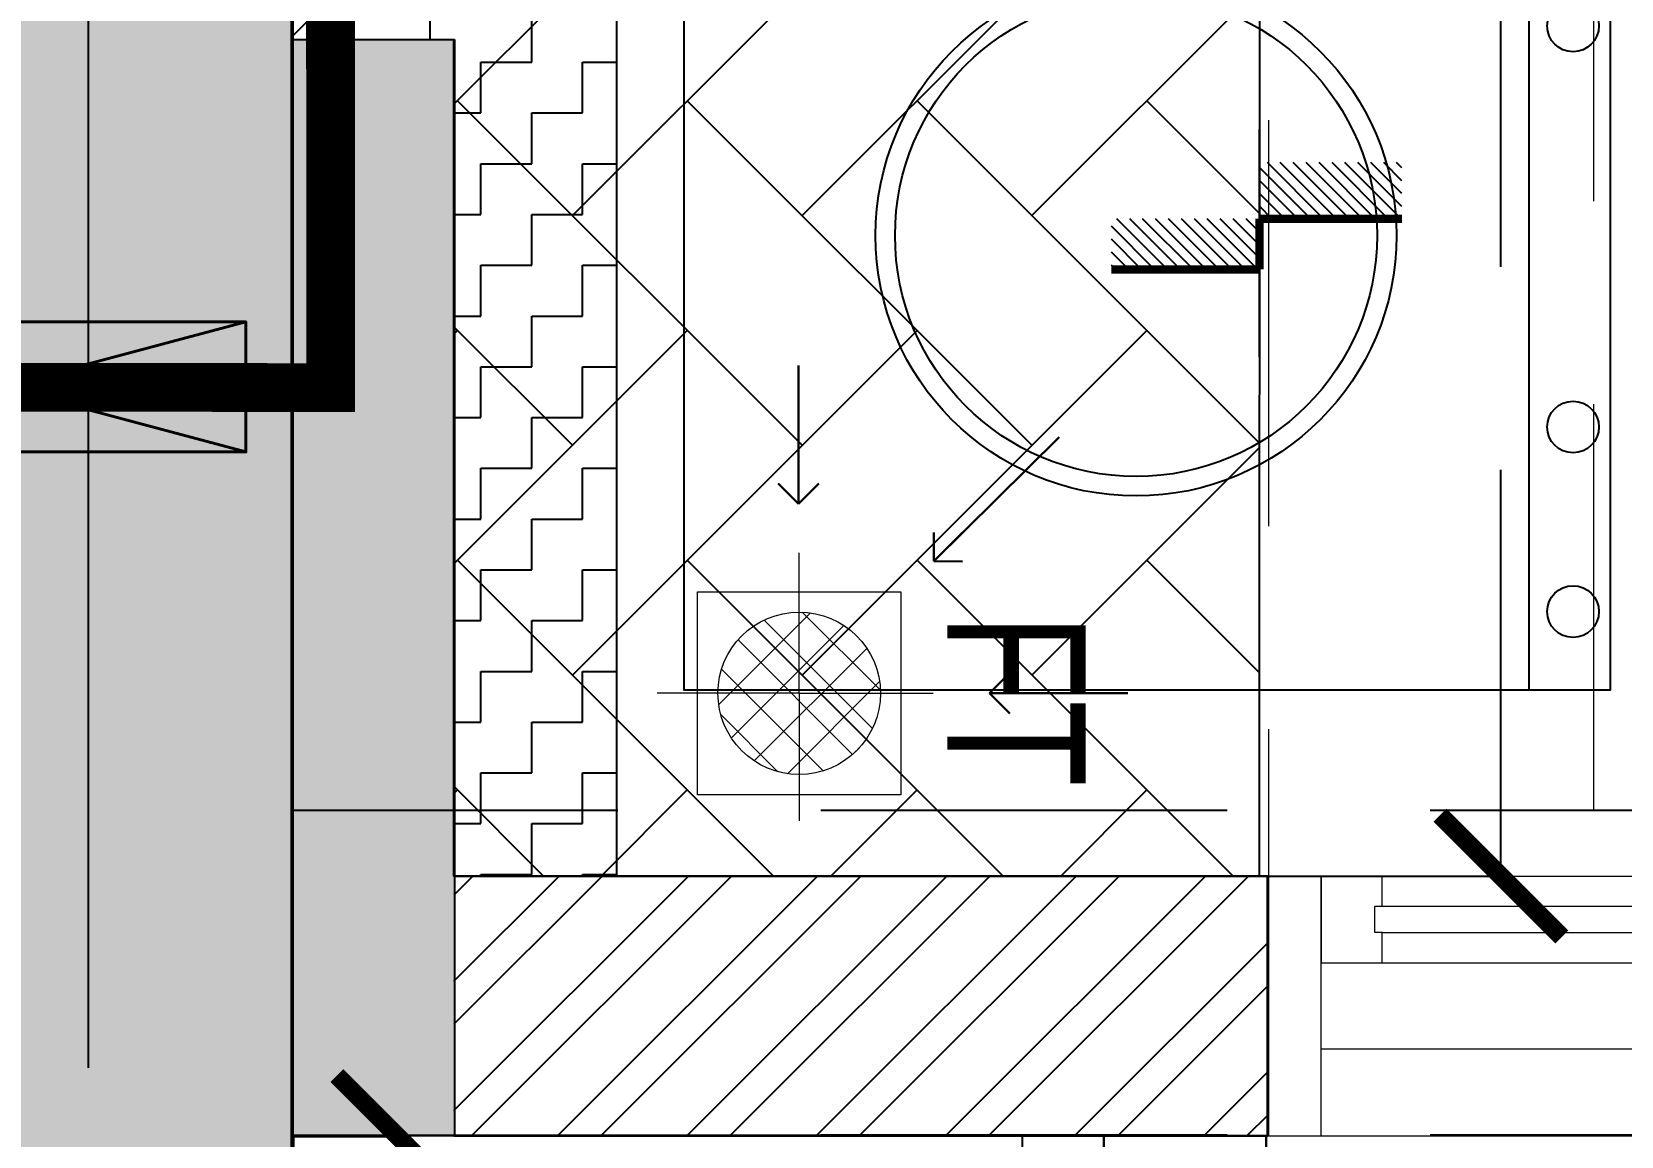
# Model space of a CAD drawing. Header units: millimetres. Extents: x -414464 to 1686, y -90036 to 108605.
# Drawn here: x -115026 to -114048, y -71560 to -70880 of the extents above; entities that cross this region are included whole.
import ezdxf

# ---------------------------------------------------------------- set-up
doc = ezdxf.new("R2010")
doc.units = ezdxf.units.MM
doc.header["$LTSCALE"] = 1000
doc.header["$MEASUREMENT"] = 0
for name, pattern in [('$1$AUDIT_D_120904163729-0', [0]), ('$36$HIDDEN', [0.375, 0.25, -0.125]), ('2BHK-A - FRONT$1$AUDIT_D_120904163729-0', [0]), ('AUDIT_D_120904163729-0', [0]), ('T8(T9 IS SIMILAR) - DIMENSION & TEXTING$1$( Hidden )', [0.375, 0.25, -0.125]), ('T8(T9 IS SIMILAR) - DIMENSION & TEXTING$1$1', [0]), ('T8(T9 IS SIMILAR) - DIMENSION & TEXTING$1$AUDIT_D_120904163729-0', [0]), ('T8(T9 IS SIMILAR) - DIMENSION & TEXTING$1$HIDDEN', [0.375, 0.25, -0.125]), ('T8(T9 IS SIMILAR)$1$$0$HIDDEN', [0.375, 0.25, -0.125]), ('T8(T9 IS SIMILAR)$1$HIDDEN', [0.375, 0.25, -0.125]), ('T8_REFUGE COLUMNS$1$CENTER2', [1.125, 0.75, -0.125, 0.125, -0.125])]:
    doc.linetypes.add(name, pattern=pattern)
doc.layers.get('0').update_dxf_attribs({"linetype": 'AUDIT_D_120904163729-0'})
for name, color, linetype in [('$0$A-HATCH -160', 251, '$1$AUDIT_D_120904163729-0'), ('$21$A-DIMENSIONS', 2, '$36$HIDDEN'), ('2BHK-A - FRONT$1$$0$LEDGE WALL', 5, 'Continuous'), ('2BHK-A - FRONT$1$A-DECK SUNK 125', 8, 'Continuous'), ('2BHK-A - FRONT$1$A-HATCH -160', 251, '2BHK-A - FRONT$1$AUDIT_D_120904163729-0'), ('2BHK-A - FRONT$1$a-KIT FIX', 251, 'Continuous'), ('2BHK-A - FRONT$1$A-SERVICES CUTOUT', 8, 'Continuous'), ('2BHK-A - FRONT$1$a-tile drop', 3, 'Continuous'), ('2BHK-A - FRONT$1$APT PLANS-typ$0$TILEDROP', 3, 'Continuous'), ('a-rcc', 3, 'Continuous'), ('T8(T9 IS SIMILAR) - DIMENSION & TEXTING$1$A-DIMENSIONS', 2, 'T8(T9 IS SIMILAR) - DIMENSION & TEXTING$1$HIDDEN'), ('T8(T9 IS SIMILAR) - DIMENSION & TEXTING$1$A-FIRE FIGHTING', 7, 'T8(T9 IS SIMILAR) - DIMENSION & TEXTING$1$AUDIT_D_120904163729-0'), ('T8(T9 IS SIMILAR)$1$$6$a-beam 2', 50, 'Continuous'), ('T8(T9 IS SIMILAR)$1$S-BEAM', 20, 'T8(T9 IS SIMILAR)$1$$0$HIDDEN'), ('T8_REFUGE COLUMNS$1$A-CENTERLINE', 193, 'T8_REFUGE COLUMNS$1$CENTER2'), ('T8_REFUGE COLUMNS$1$A-RCC COLS', 3, 'Continuous'), ('T8_REFUGE COLUMNS$1$A-SHEAR WALL THICKENING', 3, 'Continuous'), ('T8_TYPICAL COLUMNS$1$A-RCC COLS', 3, 'Continuous'), ('T8_TYPICAL COLUMNS$1$A-SHEAR WALL THICKENING', 3, 'Continuous')]:
    doc.layers.add(name, color=color, linetype=linetype)
for name, color, linetype, lineweight in [('2BHK-A - FRONT$1$$0$a-TOI-fixtures', 251, 'Continuous', 0), ('2BHK-A - FRONT$1$a-TOI-fixtures', 251, 'Continuous', 0), ('2BHK-A - FRONT$1$A-WALL- 160', 6, 'Continuous', 30), ('2BHK-A - FRONT$1$Window', 4, 'Continuous', 20), ('T8(T9 IS SIMILAR) - DIMENSION & TEXTING$1$R0-18-10-2014-T1-1st Podium Floor Plan$0$Text', 2, 'Continuous', 0), ('T8(T9 IS SIMILAR) - DIMENSION & TEXTING$1$U-IPD-WS-FIRE', 1, 'Continuous', 40), ('T8(T9 IS SIMILAR)$1$D&W', 8, 'Continuous', 25), ('T8(T9 IS SIMILAR)$1$SCPL BEAM', 191, 'T8(T9 IS SIMILAR)$1$$0$HIDDEN', 13)]:
    doc.layers.add(name, color=color, linetype=linetype, lineweight=lineweight)
for name, color, linetype, lineweight, true_color in [('T8(T9 IS SIMILAR) - DIMENSION & TEXTING$1$U-IPD-SP-SLEV-80', 7, 'T8(T9 IS SIMILAR) - DIMENSION & TEXTING$1$1', 40, 0x10d54b), ('T8_REFUGE COLUMNS$1$COL-HATCH', 7, 'Continuous', 25, 0xa3a3a3), ('T8_TYPICAL COLUMNS$1$$0$COL-HATCH', 7, 'Continuous', 25, 0xa3a3a3)]:
    doc.layers.add(name, color=color, linetype=linetype, lineweight=lineweight, true_color=true_color)
doc.styles.add('2BHK-A - FRONT$1$Romans 1', font='romans.shx', dxfattribs={"height": 100})
doc.styles.add('T8(T9 IS SIMILAR) - DIMENSION & TEXTING$1$ARIAL ARROW', font='swisscl.ttf')
doc.styles.add('T8(T9 IS SIMILAR) - DIMENSION & TEXTING$1$Romans 1', font='romans.shx', dxfattribs={"height": 100})
doc.dimstyles.new('2BHK-A - FRONT$1$ALPINE S', dxfattribs={"dimscale": 0, "dimtxt": 100, "dimasz": 75, "dimexe": 0, "dimexo": 0, "dimgap": 75, "dimtad": 1, "dimdec": 0, "dimzin": 0, "dimdsep": 46, "dimtxsty": '2BHK-A - FRONT$1$Romans 1', "dimblk": '2BHK-A - FRONT$1$_ArchTick', "dimcen": 0.09, "dimclrd": 256, "dimclre": 256, "dimclrt": 7, "dimadec": 0, "dimazin": 0, "dimtfac": 1, "dimtdec": 0, "dimtofl": 0, "dimtmove": 1, "dimatfit": 0, "dimldrblk": '2BHK-A - FRONT$1$_Open90', "dimfxl": 1, "dimtolj": 1, "dimtzin": 0, "dimarcsym": 0})
doc.dimstyles.new('T8(T9 IS SIMILAR) - DIMENSION & TEXTING$1$ALPINE S', dxfattribs={"dimscale": 0, "dimtxt": 100, "dimasz": 75, "dimexe": 0, "dimexo": 0, "dimgap": 75, "dimtad": 1, "dimdec": 0, "dimzin": 0, "dimdsep": 46, "dimtxsty": 'T8(T9 IS SIMILAR) - DIMENSION & TEXTING$1$Romans 1', "dimblk": 'T8(T9 IS SIMILAR) - DIMENSION & TEXTING$1$_ArchTick', "dimcen": 0.09, "dimclrd": 256, "dimclre": 256, "dimclrt": 7, "dimadec": 0, "dimazin": 0, "dimtfac": 1, "dimtdec": 0, "dimtofl": 0, "dimtmove": 1, "dimatfit": 0, "dimldrblk": 'T8(T9 IS SIMILAR) - DIMENSION & TEXTING$1$_Open90', "dimfxl": 1, "dimtolj": 1, "dimtzin": 0, "dimarcsym": 0})

# ---------------------------------------------------------------- blocks, each defined once
blk = doc.blocks.new('T8_REFUGE COLUMNS$1$A$C277F3394')
at = {"layer": 'T8_REFUGE COLUMNS$1$A-SHEAR WALL THICKENING', "linetype": 'ByBlock', "true_color": 0xa3a3a3}
h = blk.add_hatch(color=253, dxfattribs=at)
h.dxf.hatch_style = 1
h.paths.add_polyline_path([(6020, -2349.78), (6695, -2349.78), (6695, -2449.78), (6020, -2449.78)])
at = {"layer": 'T8_REFUGE COLUMNS$1$A-SHEAR WALL THICKENING', "linetype": 'ByBlock'}
blk.add_lwpolyline([(6020, -2349.78), (6695, -2349.78), (6695, -2449.78), (6020, -2449.78)], close=True, dxfattribs=at)
blk = doc.blocks.new('T8_REFUGE COLUMNS$1$A$C46A13422')
at = {"layer": 'T8_REFUGE COLUMNS$1$A-SHEAR WALL THICKENING', "linetype": 'ByBlock'}
blk.add_blockref('T8_REFUGE COLUMNS$1$A$C277F3394', (-5609.8, -7500), dxfattribs=at)
blk = doc.blocks.new('T8_REFUGE COLUMNS')
at = {"layer": 'T8_REFUGE COLUMNS$1$COL-HATCH', "linetype": 'ByBlock'}
h = blk.add_hatch(color=256, dxfattribs=at)
h.dxf.hatch_style = 1
h.paths.add_polyline_path([(1212262.07, -5721674.86), (1210752.07, -5721674.86), (1210752.07, -5721924.86), (1212262.07, -5721924.86)])
at = {"layer": 'T8_REFUGE COLUMNS$1$A-CENTERLINE'}
blk.add_line((1217370.3, -5721799.86), (1182156.9, -5721799.86), dxfattribs=at)
at = {"layer": 'T8_REFUGE COLUMNS$1$A-RCC COLS', "linetype": 'ByBlock'}
blk.add_lwpolyline([(1212262.07, -5721674.86), (1210752.07, -5721674.86), (1210752.07, -5721924.86), (1212262.07, -5721924.86)], close=True, dxfattribs=at)
blk.add_blockref('T8_REFUGE COLUMNS$1$A$C46A13422', (1210702.07, -5711724.86), dxfattribs=at)
blk = doc.blocks.new('T8_TYPICAL COLUMNS$1$A$C277F3394')
at = {"layer": 'T8_TYPICAL COLUMNS$1$A-SHEAR WALL THICKENING', "linetype": 'ByBlock'}
h = blk.add_hatch(color=31, dxfattribs=at)
h.dxf.hatch_style = 1
h.paths.add_polyline_path([(6020, -2349.78), (6695, -2349.78), (6695, -2449.78), (6020, -2449.78)])
blk.add_lwpolyline([(6020, -2349.78), (6695, -2349.78), (6695, -2449.78), (6020, -2449.78)], close=True, dxfattribs=at)
blk = doc.blocks.new('T8_TYPICAL COLUMNS$1$A$C46A13422')
at = {"layer": 'T8_TYPICAL COLUMNS$1$A-SHEAR WALL THICKENING', "linetype": 'ByBlock'}
blk.add_blockref('T8_TYPICAL COLUMNS$1$A$C277F3394', (-5609.8, -7500), dxfattribs=at)
blk = doc.blocks.new('T8_TYPICAL COLUMNS')
at = {"layer": 'T8_TYPICAL COLUMNS$1$$0$COL-HATCH', "linetype": 'ByBlock'}
h = blk.add_hatch(color=256, dxfattribs=at)
h.dxf.hatch_style = 1
h.paths.add_polyline_path([(1200282.24, -5721924.03), (1202692.26, -5721924.03), (1202692.26, -5721674.03), (1200282.24, -5721674.03)])
h.paths.add_polyline_path([(1209852.26, -5721674.03), (1212262.29, -5721674.03), (1212262.29, -5721924.03), (1209852.26, -5721924.03)])
at = {"layer": 'T8_TYPICAL COLUMNS$1$A-RCC COLS', "linetype": 'ByBlock'}
blk.add_lwpolyline([(1209852.26, -5721674.03), (1212262.29, -5721674.03), (1212262.29, -5721924.03), (1209852.26, -5721924.03)], close=True, dxfattribs=at)
for name, p in [('T8_REFUGE COLUMNS', (0, 0)), ('T8_TYPICAL COLUMNS$1$A$C46A13422', (1210702.07, -5711724.86))]:
    blk.add_blockref(name, p, dxfattribs=at)
blk = doc.blocks.new('2BHK-A - FRONT$1$1500')
at = {"layer": '2BHK-A - FRONT$1$Window', "color": 1, "lineweight": 13}
for p, q in [((1150276.49, -5694418.82), (1148842.49, -5694418.82)), ((1149811.24, -5694472.14), (1150276.49, -5694472.14)), ((1150238.99, -5694525.47), (1149811.24, -5694525.47)), ((1150238.99, -5694578.82), (1149811.24, -5694578.82))]:
    blk.add_line(p, q, dxfattribs=at)
at = {"layer": '2BHK-A - FRONT$1$Window', "color": 5, "lineweight": 13}
for p, q in [((1150238.99, -5694544.05), (1149811.24, -5694544.05)), ((1150238.99, -5694560.23), (1149811.24, -5694560.23))]:
    blk.add_line(p, q, dxfattribs=at)
at = {"layer": '2BHK-A - FRONT$1$Window', "color": 4, "lineweight": 13}
for points in [[(1150309.49, -5694418.82), (1150276.49, -5694418.82), (1150276.49, -5694578.82), (1150309.49, -5694578.82)], [(1150238.99, -5694560.23), (1150238.99, -5694578.82), (1150276.49, -5694578.82), (1150276.49, -5694525.47), (1150238.99, -5694525.47), (1150238.99, -5694544.05), (1150243.49, -5694544.05), (1150243.49, -5694560.23)]]:
    blk.add_lwpolyline(points, close=True, dxfattribs=at)
blk = doc.blocks.new('2BHK-A - FRONT$1$WM-flat-1')
at = {"layer": '2BHK-A - FRONT$1$a-KIT FIX'}
blk.add_line((-110.34, -114.81), (-680.7, -114.81), dxfattribs=at)
blk.add_lwpolyline([(-680.7, -64.81), (-680.7, -635.16), (-110.34, -635.16), (-110.34, -64.81)], close=True, dxfattribs=at)
for centre, radius in [((-632.59, -87.86), 15.91), ((-518.98, -87.86), 15.91), ((-272.06, -87.86), 15.91), ((-158.44, -87.86), 15.91), ((-389.92, -356.8), 160.33), ((-389.92, -356.8), 148.33)]:
    blk.add_circle(centre, radius, dxfattribs=at)
blk = doc.blocks.new('2BHK-A - FRONT$1$_ArchTick')
at = {"color": 0, "linetype": 'ByBlock', "const_width": 0.15}
blk.add_lwpolyline([(-0.5, -0.5), (0.5, 0.5)], dxfattribs=at)
blk = doc.blocks.new('2BHK-A - FRONT$1$_Open90')
at = {"color": 0, "linetype": 'ByBlock', "lineweight": -2}
for p, q in [((-0.5, 0.5), (0, 0)), ((0, 0), (-1, 0)), ((0, 0), (-0.5, -0.5))]:
    blk.add_line(p, q, dxfattribs=at)
blk = doc.blocks.new('2BHK-A - FRONT$1$TILE DROP -x')
at = {"layer": '2BHK-A - FRONT$1$APT PLANS-typ$0$TILEDROP'}
h = blk.add_hatch(dxfattribs=at)
h.set_pattern_fill('ACET-2D-ANSI31', color=8, scale=90, angle=90, style=0)
h.set_pattern_definition([(135, (-851695.914, 5365039.183), (-7.954951288, -7.954951288), [])])
h.paths.add_polyline_path([(-58323.9, -19205.9), (-58323.9, -19023.7), (-58261.5, -19023.7), (-58261.5, -19205.9)])
edge = h.paths.add_edge_path()
edge.add_line((-58323.9, -19381.2), (-58393.7, -19381.2))
edge.add_line((-58323.9, -19205.9), (-58323.9, -19381.2))
edge.add_line((-58393.1, -19205.9), (-58323.9, -19205.9))
edge.add_line((-58393.1, -19381.2), (-58393.1, -19205.9))
at = {"layer": '2BHK-A - FRONT$1$APT PLANS-typ$0$TILEDROP', "color": 1}
blk.add_line((-58153.9, -19205.9), (-58434, -19205.9), dxfattribs=at)
at = {"layer": '2BHK-A - FRONT$1$APT PLANS-typ$0$TILEDROP', "color": 20, "const_width": 10}
for points in [[(-58261.5, -19205.9), (-58261.5, -19023.7)], [(-58323.9, -19381.2), (-58323.9, -19205.9)], [(-58323.9, -19205.9), (-58261.5, -19205.9)]]:
    blk.add_lwpolyline(points, dxfattribs=at)
blk = doc.blocks.new('T8(T9 IS SIMILAR) - DIMENSION & TEXTING$1$_ArchTick')
at = {"color": 0, "linetype": 'ByBlock', "const_width": 0.15}
blk.add_lwpolyline([(-0.5, -0.5), (0.5, 0.5)], dxfattribs=at)
blk = doc.blocks.new('*D1589')
at = {"layer": 'T8(T9 IS SIMILAR) - DIMENSION & TEXTING$1$A-DIMENSIONS', "linetype": 'T8(T9 IS SIMILAR) - DIMENSION & TEXTING$1$HIDDEN', "lineweight": -2, "transparency": 16777216}
for p, q in [((1207652.26, -5721104.1), (1207652.26, -5720930.6)), ((1211627.26, -5721104.1), (1211627.26, -5720930.6))]:
    blk.add_line(p, q, dxfattribs=at)
at = {"layer": 'T8(T9 IS SIMILAR) - DIMENSION & TEXTING$1$A-DIMENSIONS', "lineweight": -2, "transparency": 16777216}
blk.add_line((1211627.26, -5720930.6), (1207652.26, -5720930.6), dxfattribs=at)
at = {"layer": 'T8(T9 IS SIMILAR) - DIMENSION & TEXTING$1$A-DIMENSIONS', "linetype": 'ByBlock', "lineweight": -2, "transparency": 16777216, "xscale": 75, "yscale": 75, "zscale": 75, "rotation": 180}
blk.add_blockref('T8(T9 IS SIMILAR) - DIMENSION & TEXTING$1$_ArchTick', (1207652.26, -5720930.6), dxfattribs=at)
at = {"layer": 'T8(T9 IS SIMILAR) - DIMENSION & TEXTING$1$A-DIMENSIONS', "linetype": 'ByBlock', "lineweight": -2, "transparency": 16777216, "xscale": 75, "yscale": 75, "zscale": 75}
blk.add_blockref('T8(T9 IS SIMILAR) - DIMENSION & TEXTING$1$_ArchTick', (1211627.26, -5720930.6), dxfattribs=at)
at = {"layer": 'T8(T9 IS SIMILAR) - DIMENSION & TEXTING$1$A-DIMENSIONS', "color": 7, "linetype": 'ByBlock', "transparency": 16777216, "insert": (1209639.76, -5720805.6), "char_height": 100, "attachment_point": 5, "style": 'T8(T9 IS SIMILAR) - DIMENSION & TEXTING$1$Romans 1'}
blk.add_mtext('\\A1;3975', dxfattribs=at)
blk = doc.blocks.new('T8(T9 IS SIMILAR) - DIMENSION & TEXTING$1$_Open90')
at = {"color": 0, "linetype": 'ByBlock', "lineweight": -2}
for p, q in [((-0.5, 0.5), (0, 0)), ((0, 0), (-1, 0)), ((0, 0), (-0.5, -0.5))]:
    blk.add_line(p, q, dxfattribs=at)
blk = doc.blocks.new('T8(T9 IS SIMILAR) - DIMENSION & TEXTING$1$A$C7A147FD6')
at = {"layer": 'T8(T9 IS SIMILAR) - DIMENSION & TEXTING$1$U-IPD-SP-SLEV-80', "elevation": -0.6}
blk.add_lwpolyline([(3833.89, -6328.93), (3833.89, -6628.93), (3913.89, -6628.93), (3913.89, -6328.93), (3833.89, -6328.93), (3913.89, -6628.93), (3833.89, -6628.93), (3913.89, -6328.93)], dxfattribs=at)
at = {"layer": 'T8(T9 IS SIMILAR) - DIMENSION & TEXTING$1$U-IPD-WS-FIRE', "color": 223, "linetype": 'T8(T9 IS SIMILAR) - DIMENSION & TEXTING$1$( Hidden )', "ltscale": 2, "true_color": 0xbd59b9, "const_width": 30, "elevation": -0.6}
blk.add_lwpolyline([(-2270.04, -3502.55), (-90.51, -3502.55), (-90.39, -5317.07), (347.41, -5317.04), (347.47, -6277.05), (3874.33, -6276.83), (3870.63, -9338.96), (5673.5, -9338.85), (5673.61, -11094.12), (5502.92, -11095.79)], dxfattribs=at)
blk = doc.blocks.new('*D1330')
at = {"layer": 'T8(T9 IS SIMILAR) - DIMENSION & TEXTING$1$A-DIMENSIONS', "linetype": 'T8(T9 IS SIMILAR) - DIMENSION & TEXTING$1$HIDDEN', "lineweight": -2, "transparency": 16777216}
for p, q in [((1211787.59, -5721674.91), (1211787.59, -5721609.5)), ((1212305.47, -5721674.91), (1212305.47, -5721609.5))]:
    blk.add_line(p, q, dxfattribs=at)
at = {"layer": 'T8(T9 IS SIMILAR) - DIMENSION & TEXTING$1$A-DIMENSIONS', "lineweight": -2, "transparency": 16777216}
blk.add_line((1212305.47, -5721609.5), (1211787.59, -5721609.5), dxfattribs=at)
at = {"layer": 'T8(T9 IS SIMILAR) - DIMENSION & TEXTING$1$A-DIMENSIONS', "linetype": 'ByBlock', "lineweight": -2, "transparency": 16777216, "xscale": 75, "yscale": 75, "zscale": 75, "rotation": 180}
blk.add_blockref('T8(T9 IS SIMILAR) - DIMENSION & TEXTING$1$_ArchTick', (1211787.59, -5721609.5), dxfattribs=at)
at = {"layer": 'T8(T9 IS SIMILAR) - DIMENSION & TEXTING$1$A-DIMENSIONS', "color": 7, "linetype": 'ByBlock', "transparency": 16777216, "insert": (1212177.67, -5721514.93), "char_height": 100, "attachment_point": 5, "style": 'T8(T9 IS SIMILAR) - DIMENSION & TEXTING$1$Romans 1', "bg_fill": 3, "box_fill_scale": 1.25, "bg_fill_color": 256, "bg_fill_true_color": 13158600, "bg_fill_transparency": 0}
blk.add_mtext('\\A1;518', dxfattribs=at)
at = {"layer": 'T8(T9 IS SIMILAR) - DIMENSION & TEXTING$1$A-DIMENSIONS', "linetype": 'ByBlock', "lineweight": -2, "transparency": 16777216, "xscale": 75, "yscale": 75, "zscale": 75}
blk.add_blockref('T8(T9 IS SIMILAR) - DIMENSION & TEXTING$1$_ArchTick', (1212305.47, -5721609.5), dxfattribs=at)
blk = doc.blocks.new('2BHK-A - FRONT$1$A$C1DA736AB')
at = {"layer": '2BHK-A - FRONT$1$a-TOI-fixtures', "linetype": 'ByBlock'}
for points in [[(117.04, 0.42, 0), (202.26, 0.42, 0)], [(81.72, -82.78, 0), (158.17, -159.95, 0)], [(0.42, -117.04, 0), (0.42, -202.26, 0)]]:
    blk.add_leader(points, dimstyle='2BHK-A - FRONT$1$ALPINE S', override={"dimscale": 1, "dimasz": 25, "dimtad": 0, "dimfxl": 5, "dimtfill": 1, "dimarcsym": 1}, dxfattribs=at)
blk = doc.blocks.new('2BHK-A - FRONT$1$$0$Type-A-First Floor Plan-bottom-up$0$FLOOR TRAP-flat-6')
at = {"layer": '2BHK-A - FRONT$1$$0$a-TOI-fixtures'}
h = blk.add_hatch(dxfattribs=at)
h.set_pattern_fill('ACET-2D-_USER', color=256, scale=20, angle=45, style=0, double=1, pattern_type=0)
h.set_pattern_definition([(45, (-789896.981, 5385770.066), (-14.142135624, 14.142135624), []), (135, (-789896.981, 5385770.066), (-14.142135624, -14.142135624), [])])
edge = h.paths.add_edge_path()
edge.add_arc((150, 150), 50, 0, 360)
for q in [(150, 228.61), (67.64, 150), (237.4, 150), (150, 63.57)]:
    blk.add_line((150, 150), q, dxfattribs=at)
blk.add_lwpolyline([(87.5, 212.5), (212.5, 212.5), (212.5, 87.5), (87.5, 87.5)], close=True, dxfattribs=at)
blk.add_circle((150, 150), 50, dxfattribs=at)
at = {"layer": '2BHK-A - FRONT$1$A-WALL- 160', "linetype": 'ByBlock', "rotation": 270}
blk.add_blockref('2BHK-A - FRONT$1$A$C1DA736AB', (150, 150.42), dxfattribs=at)
blk = doc.blocks.new('2BHK-A - FRONT')
at = {"layer": '2BHK-A - FRONT$1$A-DECK SUNK 125'}
h = blk.add_hatch(dxfattribs=at)
h.set_pattern_fill('AR-HBONE', color=256, scale=25)
h.set_pattern_definition([(45, (0, -0.55), (1e-14, 141.4213562), [300, -100]), (135, (70.71, 70.16), (1e-14, 141.4213562), [300, -100])])
h.paths.add_polyline_path([(1148202.06, -5721078.31), (1146424.49, -5721079.08), (1146424.49, -5721574.58), (1146939.16, -5721574.58), (1146939.16, -5721674.59), (1148202.06, -5721674.59)])
at = {"layer": '2BHK-A - FRONT$1$A-HATCH -160', "linetype": 'ByBlock'}
h = blk.add_hatch(dxfattribs=at)
h.set_pattern_fill('ANSI32', color=256, scale=150)
h.set_pattern_definition([(45, (0, -0.55), (-39.77475644, 39.77475644), []), (45, (26.517, -0.55), (-39.77475644, 39.77475644), [])])
h.paths.add_polyline_path([(1145269.87, -5728524.22), (1145269.87, -5728684.22), (1144639.81, -5728684.22), (1144639.81, -5726829.51), (1144799.81, -5726829.51), (1144799.81, -5728524.22)])
h.paths.add_polyline_path([(1148934.49, -5727449.76), (1148934.48, -5727609.79), (1147999.49, -5727609.76), (1147999.49, -5727009.51), (1148159.49, -5727009.51), (1148159.49, -5727449.76)])
h.paths.add_polyline_path([(1147999.49, -5728684.22), (1147999.49, -5728524.22), (1147369.87, -5728524.22), (1147369.87, -5728684.22)])
edge = h.paths.add_edge_path()
edge.add_line((1151334.49, -5727449.76), (1151779.48, -5727449.76))
edge.add_line((1151779.48, -5727449.76), (1151779.49, -5727609.78))
edge.add_line((1151704.49, -5727609.78), (1151334.49, -5727609.79))
edge.add_line((1151334.49, -5727609.79), (1151334.49, -5727449.76))
h.paths.add_polyline_path([(1146264.49, -5719573.81), (1146424.49, -5719573.81), (1146424.49, -5719224.58), (1146264.49, -5719224.58)])
h.paths.add_polyline_path([(1145549.4, -5721834.39), (1145788.92, -5721834.39), (1145790.01, -5721674.58), (1145549.4, -5721674.58)])
h.paths.add_polyline_path([(1145949.46, -5721924.17), (1145949.46, -5722524.57), (1145789.46, -5722524.57), (1145789.46, -5721924.17)])
h.paths.add_polyline_path([(1144599.49, -5721924.58), (1144759.49, -5721924.58), (1144761.99, -5722524.57), (1144601.99, -5722524.57)])
h.paths.add_polyline_path([(1144599.49, -5723474.57), (1144599.49, -5723174.57), (1144759.49, -5723174.57), (1144759.49, -5723314.57), (1145789.46, -5723314.57), (1145789.46, -5723174.57), (1145949.46, -5723174.57), (1145949.46, -5723474.22)])
h = blk.add_hatch(dxfattribs=at)
h.set_pattern_fill('ANSI32', color=256, scale=150)
h.paths.add_polyline_path([(1146424.49, -5721574.58), (1146264.66, -5721574.58), (1146264.66, -5721073.81), (1146424.49, -5721073.81)])
h = blk.add_hatch(dxfattribs=at)
h.set_pattern_fill('ZIGZAG', color=256, scale=250)
h.set_pattern_definition([(0, (-54492.778, 0.356), (31.25, 31.25), [31.25, -31.25]), (90, (-54461.528, 0.356), (-31.25, 31.25), [31.25, -31.25])])
h.paths.add_polyline_path([(1146424.49, -5721474.58), (1146424.49, -5721574.58), (1146939.16, -5721574.51), (1146939.16, -5721674.59), (1147239.2, -5721674.59), (1147239.2, -5721574.58), (1147039.16, -5721574.58), (1147039.16, -5721474.58)])
at = {"layer": '2BHK-A - FRONT$1$$0$LEDGE WALL', "ltscale": 0.5}
blk.add_lwpolyline([(1146424.49, -5721474.58), (1146424.49, -5721574.58), (1146939.16, -5721574.51), (1146939.16, -5721674.59), (1147239.2, -5721674.59), (1147239.2, -5721574.58), (1147039.16, -5721574.58), (1147039.16, -5721474.58), (1146424.49, -5721474.58)], close=True, dxfattribs=at)
at = {"layer": '2BHK-A - FRONT$1$A-SERVICES CUTOUT', "ltscale": 5}
blk.add_lwpolyline([(1148202.06, -5721078.31), (1146424.49, -5721079.08), (1146424.49, -5721574.58), (1146939.16, -5721574.58), (1146939.16, -5721674.59), (1148202.06, -5721674.59)], close=True, dxfattribs=at)
at = {"layer": '2BHK-A - FRONT$1$A-WALL- 160', "linetype": 'ByBlock'}
for p, q in [((1145764.49, -5721074.58), (1146264.49, -5721074.58)), ((1146264.49, -5721574.58), (1146264.49, -5721073.81)), ((1146264.49, -5721073.81), (1146424.49, -5721073.81)), ((1146424.49, -5721574.58), (1146424.49, -5721073.81)), ((1145764.49, -5721174.58), (1146264.49, -5721174.58))]:
    blk.add_line(p, q, dxfattribs=at)
at = {"layer": '2BHK-A - FRONT$1$$0$a-TOI-fixtures', "extrusion": (0, 0, -1), "zscale": -1, "rotation": 270}
blk.add_blockref('2BHK-A - FRONT$1$$0$Type-A-First Floor Plan-bottom-up$0$FLOOR TRAP-flat-6', (-1146686.99, -5721212.08), dxfattribs=at)
at = {"layer": '2BHK-A - FRONT$1$a-KIT FIX', "extrusion": (0, 0, -1), "zscale": -1}
blk.add_blockref('2BHK-A - FRONT$1$WM-flat-1', (-1146428.85, -5720797.96, 0), dxfattribs=at)
at = {"layer": '2BHK-A - FRONT$1$a-tile drop', "xscale": 0.4999999999999999, "yscale": 0.4999999999999999, "zscale": 0.4999999999999999, "rotation": 179.9996795902024}
blk.add_blockref('2BHK-A - FRONT$1$TILE DROP -x', (1117667.09, -5730681.59), dxfattribs=at)
at = {"layer": '2BHK-A - FRONT$1$A-WALL- 160', "linetype": 'ByBlock', "xscale": -1, "rotation": 90}
blk.add_blockref('2BHK-A - FRONT$1$1500', (-4548154.33, -4570764.32), dxfattribs=at)
blk = doc.blocks.new('T8(T9 IS SIMILAR) - DIMENSION & TEXTING')
at = {"layer": 'T8(T9 IS SIMILAR) - DIMENSION & TEXTING$1$A-FIRE FIGHTING', "linetype": 'ByBlock'}
blk.add_blockref('T8(T9 IS SIMILAR) - DIMENSION & TEXTING$1$A$C7A147FD6', (1207452.26, -5715374.03), dxfattribs=at)
at = {"layer": 'T8(T9 IS SIMILAR) - DIMENSION & TEXTING$1$R0-18-10-2014-T1-1st Podium Floor Plan$0$Text', "linetype": 'ByBlock', "style": 'T8(T9 IS SIMILAR) - DIMENSION & TEXTING$1$ARIAL ARROW'}
blk.add_text('FT', height=85, dxfattribs=at).set_placement((1211465.68, -5721271.22))
at = {"layer": 'T8(T9 IS SIMILAR) - DIMENSION & TEXTING$1$A-DIMENSIONS', "linetype": 'ByBlock'}
dim = blk.add_linear_dim(base=(1207652.26, -5720930.6), p1=(1211627.26, -5721104.1), p2=(1207652.26, -5721104.1), angle=180, dimstyle='T8(T9 IS SIMILAR) - DIMENSION & TEXTING$1$ALPINE S', override={"dimscale": 1, "dimfxl": 5, "dimarcsym": 1}, dxfattribs=at)
dim.commit()
dim.dimension.update_dxf_attribs({"geometry": '*D1589', "text_midpoint": (1209639.76, -5720805.6)})
dim = blk.add_linear_dim(base=(1211787.59, -5721609.5), p1=(1212305.47, -5721674.91), p2=(1211787.59, -5721674.91), dimstyle='T8(T9 IS SIMILAR) - DIMENSION & TEXTING$1$ALPINE S', override={"dimscale": 1, "dimfxl": 5, "dimtfill": 1, "dimarcsym": 1}, dxfattribs=at)
dim.commit()
dim.dimension.update_dxf_attribs({"geometry": '*D1330', "text_midpoint": (1212177.67, -5721639.93), "dimtype": 128})
blk = doc.blocks.new('T8(T9 IS SIMILAR)')
at = {"layer": 'T8(T9 IS SIMILAR)$1$D&W', "linetype": 'ByBlock'}
blk.add_blockref('T8_TYPICAL COLUMNS', (0, 0), dxfattribs=at)
at = {"layer": 'T8(T9 IS SIMILAR)$1$D&W', "linetype": 'ByBlock', "xscale": -1}
blk.add_blockref('2BHK-A - FRONT', (2358051.75, -0.36), dxfattribs=at)
at = {"layer": 'T8(T9 IS SIMILAR)$1$$6$a-beam 2', "linetype": 'ByBlock'}
blk.add_blockref('T8(T9 IS SIMILAR) - DIMENSION & TEXTING', (0, 0), dxfattribs=at)
at = {"layer": 'T8(T9 IS SIMILAR)$1$S-BEAM'}
for p, q in [((1211586.78, -5719224.04), (1211586.9, -5721674.13, -0.7)), ((1211786.78, -5719224.03), (1211786.9, -5721674.12, -0.7)), ((1212502.5, -5721074.93), (1211786.88, -5721074.95))]:
    blk.add_line(p, q, dxfattribs=at)
at = {"layer": 'T8(T9 IS SIMILAR)$1$S-BEAM', "elevation": -0.24}
blk.add_lwpolyline([(1212302.51, -5721224.93), (1211787.03, -5721224.95), (1211787.04, -5721673.68), (1212302.51, -5721673.67)], close=True, dxfattribs=at)
at = {"layer": 'T8(T9 IS SIMILAR)$1$SCPL BEAM', "linetype": 'T8(T9 IS SIMILAR)$1$HIDDEN'}
for p, q in [((1211586.86, -5720873.42, 1.9), (1209849.1, -5720873.5, 2.46)), ((1211786.87, -5721073.41, -0.53), (1209849.11, -5721073.5, 2.4))]:
    blk.add_line(p, q, dxfattribs=at)
blk = doc.blocks.new('A$C48506478')
at = {"layer": '$21$A-DIMENSIONS', "linetype": 'ByBlock'}
blk.add_blockref('T8(T9 IS SIMILAR)', (-1195542.61, 5727884.64), dxfattribs=at)
at = {"layer": '$0$A-HATCH -160', "linetype": 'ByBlock'}
blk.add_blockref('T8(T9 IS SIMILAR) - DIMENSION & TEXTING', (-1195542.61, 5727884.64), dxfattribs=at)

msp = doc.modelspace()

# ---------------------------------------------------------------- block references
at = {"layer": 'a-rcc', "linetype": 'ByBlock', "rotation": 270}
msp.add_blockref('A$C48506478', (-121075.99, -55315.35, -0.03), dxfattribs=at)

doc.saveas('drawing.dxf')
